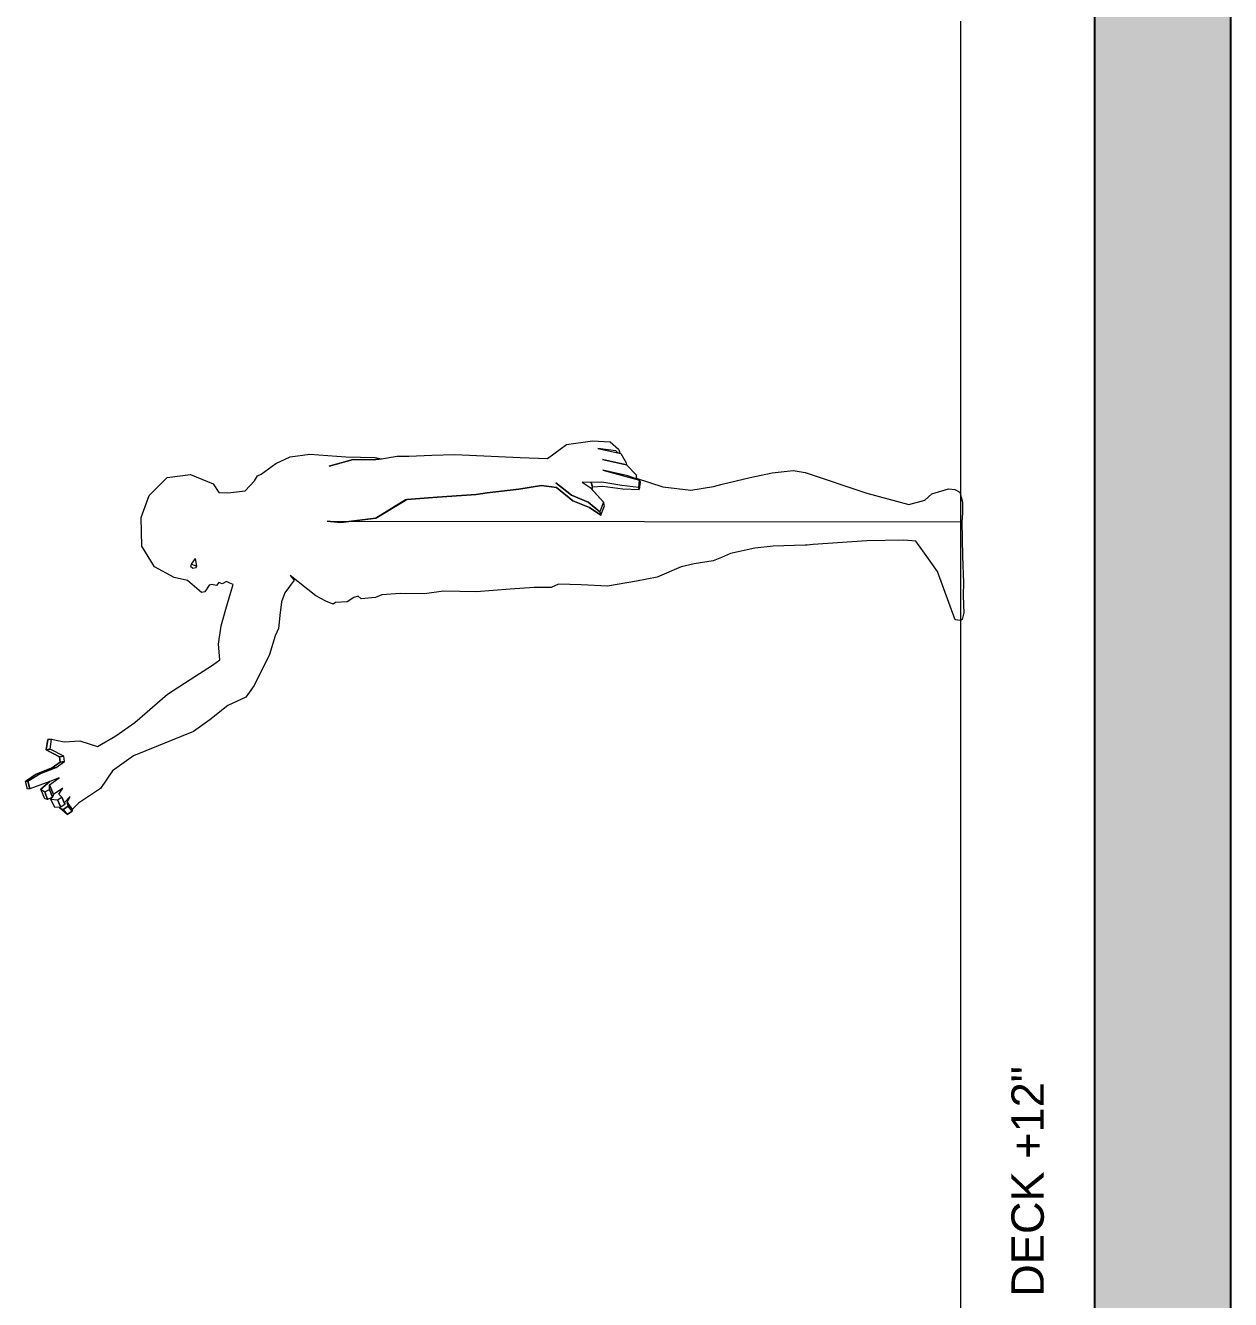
# Model space of a CAD drawing. Header units: inches. Extents: x -769 to 72, y -832 to 325.
# Drawn here: x -695.8 to -589.2, y -177.1 to -64.3 of the extents above; entities that cross this region are included whole.
import ezdxf

# ---------------------------------------------------------------- set-up
doc = ezdxf.new("R2010")
doc.units = ezdxf.units.IN
doc.header["$LTSCALE"] = 4.8
doc.header["$MEASUREMENT"] = 0
doc.layers.add('None', color=7, linetype='Continuous', lineweight=35)
doc.styles.add('Arial', font='Arial')

# ---------------------------------------------------------------- blocks, each defined once
blk = doc.blocks.new('Figure')
at = {"layer": 'None', "color": 7, "linetype": 'Continuous', "lineweight": 18}
for p, q in [((-3.479, 68.325), (-3.358, 68.467)), ((-3.479, 68.325), (-3.41, 68.001)), ((-3.41, 68.001), (-3.285, 67.928)), ((-3.358, 68.467), (-3.117, 68.407)), ((-3.117, 68.407), (-3.285, 67.928)), ((-3.285, 67.928), (-2.616, 68.057)), ((-3.117, 68.407), (-2.616, 68.057))]:
    blk.add_line(p, q, dxfattribs=at)
blk.add_lwpolyline([(0.621, 0.23), (-2.409, 0.162), (-4.76, 0.099), (-5.841, 0.105), (-6.758, 0.073), (-7.442, 0.044), (-7.904, 0.162), (-8.019, 0.191), (-8.104, 0.365), (-8.041, 0.837), (-3.769, 2.393), (-2.162, 3.541), (-1.078, 4.316), (-0.996, 5.371), (-1.06, 8.643), (-1.391, 13.391), (-1.433, 13.911), (-1.439, 14.085), (-1.537, 16.92), (-1.692, 18.55), (-2.187, 20.705), (-2.52, 21.506), (-2.82, 22.228), (-3.102, 23.915), (-3.344, 25.082), (-4.262, 27.21), (-4.613, 29.027), (-5.057, 31.584), (-4.942, 33.929), (-4.898, 35.939), (-5.201, 36.567), (-5.181, 38.083), (-5.325, 40.22), (-5.571, 43.209), (-5.518, 46.111), (-5.748, 47.804), (-5.723, 49.955), (-5.829, 51.562), (-6.084, 52.124), (-6.202, 53.387), (-5.966, 53.675), (-6.082, 54.033), (-6.469, 54.641), (-6.527, 55.68), (-6.66, 55.887), (-6.405, 56.526), (-5.926, 57.421), (-4.139, 59.686), (-4.527, 59.317), (-5.652, 60.154), (-6.454, 60.461), (-7.673, 60.587), (-8.832, 60.719), (-9.462, 61.004), (-11.115, 61.499), (-13.857, 62.881), (-14.91, 63.618), (-15.642, 65.201), (-16.911, 66.796), (-17.938, 68.247), (-20.09, 73.536), (-21.414, 75.418), (-22.985, 76.457), (-24.274, 78.408), (-24.861, 78.971), (-24.993, 78.984), (-25.299, 79.416), (-24.693, 80.099), (-24.844, 79.773), (-25.299, 79.416), (-24.993, 78.984), (-24.538, 79.341), (-24.844, 79.773), (-24.538, 79.341), (-24.208, 79.415), (-24.861, 78.971), (-24.208, 79.415), (-23.698, 79.141), (-24.249, 79.672), (-24.388, 79.609), (-24.631, 79.986), (-24.682, 80.499), (-23.938, 80.868), (-24.001, 80.272), (-24.631, 79.986), (-24.001, 80.272), (-23.757, 79.896), (-24.318, 79.641), (-23.757, 79.896), (-23.475, 80.152), (-22.943, 79.801), (-23.527, 80.616), (-23.755, 80.721), (-23.779, 80.771), (-23.938, 80.868), (-23.779, 80.771), (-23.958, 81.145), (-23.896, 81.386), (-23.032, 81.743), (-23.286, 81.4), (-23.958, 81.145), (-23.286, 81.4), (-23.083, 80.976), (-23.755, 80.721), (-23.083, 80.976), (-22.663, 80.972), (-23.527, 80.616), (-22.663, 80.972), (-22.044, 80.136), (-22.365, 80.941), (-23.032, 81.743), (-22.365, 80.941), (-23.005, 82.729), (-23.035, 82.932), (-22.362, 83.104), (-22.333, 82.901), (-23.005, 82.729), (-22.333, 82.901), (-21.676, 81.844), (-21.114, 80.4), (-20.597, 79.642), (-20.128, 79.707), (-19.512, 80.924), (-18.614, 80.802), (-18.662, 81.128), (-19.563, 81.27), (-19.512, 80.924), (-19.563, 81.27), (-20.185, 80.093), (-20.128, 79.707), (-20.185, 80.093), (-20.654, 80.028), (-20.597, 79.642), (-20.654, 80.028), (-21.142, 80.742), (-21.114, 80.4), (-21.142, 80.742), (-21.72, 82.149), (-21.676, 81.844), (-21.72, 82.149), (-22.362, 83.104), (-22.333, 82.901), (-22.362, 83.104), (-21.72, 82.149), (-21.142, 80.742), (-20.654, 80.028), (-20.185, 80.093), (-19.563, 81.27), (-18.662, 81.128), (-18.614, 80.802), (-18.866, 79.681), (-18.754, 78.295), (-19.261, 76.726), (-18.318, 75.103), (-17.133, 73.418), (-14.629, 70.526), (-13.346, 68.526), (-12.055, 66.557), (-11.602, 65.904), (-10.2, 66.014), (-8.571, 65.781), (-7.105, 65.38), (-5.609, 64.945), (-4.936, 64.724), (-4.796, 65.024), (-4.656, 65.315), (-4.877, 65.705), (-4.738, 66.008), (-5.012, 66.202), (-4.911, 66.658), (-4.972, 66.848), (-5.576, 67.233), (-5.621, 67.533), (-4.579, 68.777), (-4.293, 69.954), (-3.357, 71.695), (-1.517, 72.816), (1.011, 72.88), (2.95, 72.164), (4.548, 70.569), (4.829, 68.504), (4.004, 66.485), (3.217, 65.997), (3.206, 65.203), (3.386, 63.657), (4.249, 62.824), (4.698, 62.566), (4.863, 62.252), (5.792, 60.941), (6.377, 59.688), (6.608, 57.946), (6.381, 54.763), (6.332, 52.168), (6.201, 51.61), (6.127, 52.346), (6.147, 54.108), (5.552, 56.231), (6.147, 54.108), (6.127, 52.346), (6.201, 51.61), (6.454, 50.207), (6.456, 49.171), (6.532, 47.135), (6.6, 45.1), (6.321, 39.319), (6.243, 36.904), (7.477, 35.235), (7.793, 32.937), (7.703, 31.351), (7.048, 30.618), (6.692, 30.472), (6.735, 30.676), (6.906, 30.854), (7.11, 32.44), (6.681, 30.423), (5.863, 29.931), (5.688, 29.906), (6.155, 32.047), (5.688, 29.906), (4.802, 29.058), (4.43, 29.047), (4.689, 29.805), (5.206, 32.012), (4.33, 28.753), (4.137, 28.704), (3.487, 28.781), (3.68, 28.831), (4.33, 28.753), (3.68, 28.831), (3.849, 30.312), (4.146, 32.089), (4.098, 33.029), (4.134, 33.835), (3.669, 33.138), (2.37, 31.95), (1.514, 32.271), (1.205, 32.192), (2.042, 31.866), (2.37, 31.95), (3.509, 32.992), (3.731, 32.936), (4.098, 33.029), (3.731, 32.936), (3.779, 31.995), (3.56, 30.238), (3.487, 28.781), (3.68, 28.831), (4.33, 28.753), (3.68, 28.831), (3.849, 30.312), (4.146, 32.089), (4.098, 33.029), (3.731, 32.936), (3.509, 32.992), (2.37, 31.95), (1.514, 32.271), (2.382, 33.316), (2.975, 34.789), (4.087, 36.154), (2.975, 34.789), (2.382, 33.316), (1.514, 32.271), (1.205, 32.192), (1.9, 33.193), (2.493, 34.666), (3.679, 36.121), (3.835, 37.446), (3.534, 39.428), (3.195, 42.256), (3.044, 43.217), (2.923, 44.947), (2.801, 46.675), (2.611, 49.36), (2.567, 49.474), (0.959, 52.102), (0.562, 55.192), (0.679, 56.409)], close=True, dxfattribs=at)
blk.add_lwpolyline([(0.679, 56.409), (0.562, 55.192), (0.959, 52.102), (2.611, 49.36), (2.801, 46.675), (3.044, 43.217), (3.195, 42.256), (3.534, 39.428), (3.835, 37.446), (3.679, 36.121), (2.493, 34.666), (1.9, 33.193), (1.205, 32.192), (2.042, 31.866), (2.37, 31.95), (3.509, 32.992), (3.731, 32.936), (3.779, 31.995), (3.56, 30.238), (3.487, 28.781), (4.331, 28.754), (4.33, 28.753), (4.496, 29.049), (3.718, 26.684), (3.446, 24.205), (3.76, 22.199), (3.971, 21.439), (4.563, 18.956), (4.96, 17.033), (5.182, 15.172), (5.008, 14.085), (3.167, 8.643), (2.177, 4.933), (2.544, 3.522), (3.1, 2.902), (3.535, 1.421), (3.485, 0.844), (3.246, 0.418), (2.364, 0.182), (1.405, 0.165), (0.621, 0.23)], dxfattribs=at)

msp = doc.modelspace()

# ---------------------------------------------------------------- hatches: boundary and pattern name
at = {"layer": 'None', "linetype": 'Continuous', "lineweight": 0}
msp.add_hatch(color=253, dxfattribs=at).paths.add_polyline_path([(-589.17, -728.44), (-601.17, -728.44), (-601.17, 113.1), (-589.17, 113.1)])

# ---------------------------------------------------------------- linework, layer by layer
at = {"layer": 'None', "color": 7, "linetype": 'Continuous', "lineweight": 18}
msp.add_line((-613.05, -280.44), (-613.05, -63.94), dxfattribs=at)
at = {"layer": 'None', "color": 7, "linetype": 'Continuous', "lineweight": 25}
msp.add_lwpolyline([(-589.17, -728.44), (-601.17, -728.44), (-601.17, 113.1), (-589.17, 113.1)], close=True, dxfattribs=at)

# ---------------------------------------------------------------- block references
at = {"layer": 'None', "color": 7, "rotation": 90}
msp.add_blockref('Figure', (-612.72, -108.9), dxfattribs=at)

# ---------------------------------------------------------------- texts
at = {"layer": 'None', "color": 7, "insert": (-607.11, -166.69), "char_height": 2.863, "attachment_point": 5, "rotation": 90, "line_spacing_factor": 0.967741, "style": 'Arial'}
msp.add_mtext('DECK +12"', dxfattribs=at)

doc.saveas('drawing.dxf')
